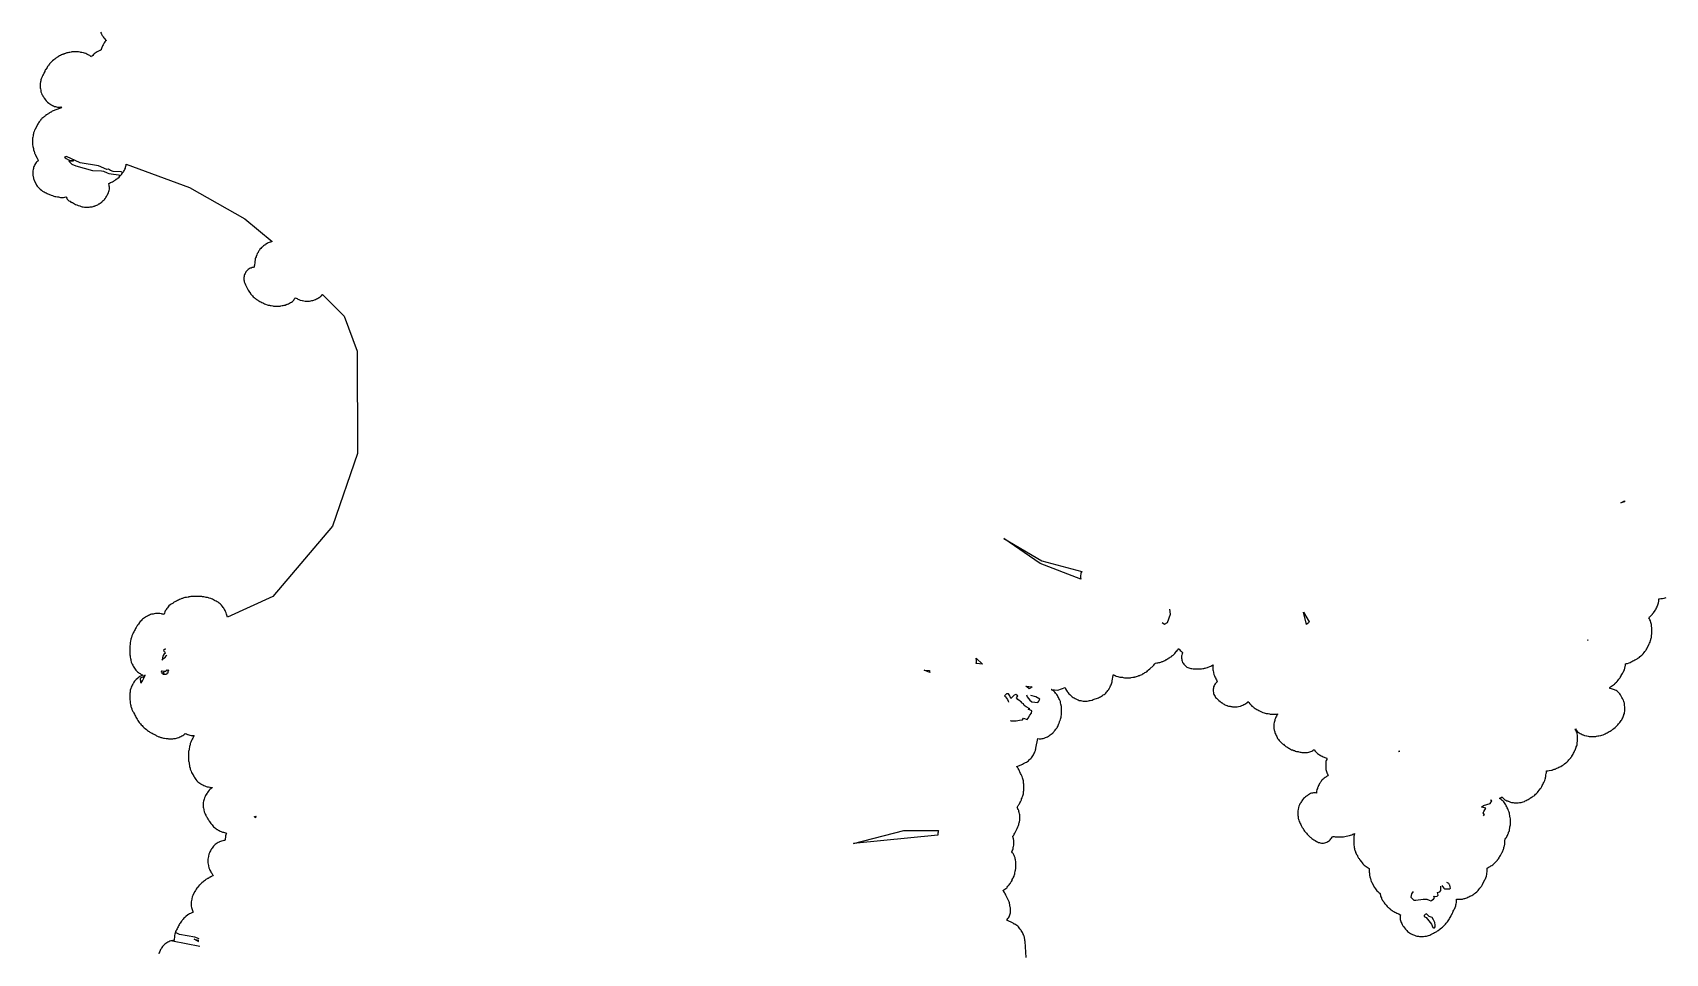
# Model space of a CAD drawing. Header units: metres. Extents: x 0 to 1325, y -1 to 773.
# Drawn here: x 367.6 to 434.1, y 129.2 to 166.7 of the extents above; entities that cross this region are included whole.
import ezdxf

# ---------------------------------------------------------------- set-up
doc = ezdxf.new("R2010")
doc.units = ezdxf.units.M

msp = doc.modelspace()

# ---------------------------------------------------------------- linework, layer by layer
at = {"layer": 'CUT'}
for points in [[(370.34, 166.728), (370.36, 166.688), (370.38, 166.648), (370.41, 166.598), (370.43, 166.568), (370.44, 166.548), (370.47, 166.508), (370.51, 166.458), (370.54, 166.428), (370.58, 166.398), (370.54, 166.368), (370.51, 166.338), (370.49, 166.298), (370.47, 166.268), (370.44, 166.218), (370.42, 166.178), (370.4, 166.138), (370.39, 166.108), (370.38, 166.068), (370.37, 166.028), (370.36, 166.008), (370.32, 165.988), (370.28, 165.968), (370.2, 165.928), (370.16, 165.908), (370.12, 165.878), (370.08, 165.848), (370.05, 165.818), (370.02, 165.788), (369.99, 165.758), (369.97, 165.728), (369.94, 165.748), (369.9, 165.778), (369.86, 165.798), (369.78, 165.838), (369.74, 165.858), (369.69, 165.878), (369.65, 165.888), (369.57, 165.908), (369.54, 165.908), (369.51, 165.918), (369.49, 165.918), (369.44, 165.928), (369.4, 165.928), (369.21, 165.928), (369.17, 165.928), (369.14, 165.918), (369.08, 165.908), (369.04, 165.908), (369, 165.898), (368.96, 165.888), (368.91, 165.868), (368.9, 165.858), (368.89, 165.858), (368.87, 165.848), (368.86, 165.848), (368.85, 165.848), (368.84, 165.838), (368.82, 165.838), (368.81, 165.828), (368.8, 165.828), (368.78, 165.818), (368.75, 165.808), (368.71, 165.788), (368.67, 165.768), (368.63, 165.748), (368.6, 165.728), (368.58, 165.708), (368.56, 165.698), (368.54, 165.688), (368.51, 165.668), (368.47, 165.638), (368.43, 165.608), (368.38, 165.568), (368.35, 165.538), (368.33, 165.518), (368.3, 165.488), (368.26, 165.438), (368.26, 165.428), (368.23, 165.398), (368.21, 165.368), (368.2, 165.368), (368.18, 165.328), (368.16, 165.298), (368.16, 165.288), (368.14, 165.258), (368.12, 165.228), (368.12, 165.218), (368.1, 165.208), (368.07, 165.158), (368.06, 165.128), (368.04, 165.088), (368.02, 165.048), (368.02, 165.038), (368, 165.008), (368, 164.998), (367.99, 164.978), (367.98, 164.968), (367.98, 164.958), (367.97, 164.948), (367.96, 164.928), (367.96, 164.918), (367.94, 164.888), (367.93, 164.858), (367.92, 164.828), (367.91, 164.788), (367.9, 164.748), (367.89, 164.708), (367.88, 164.648), (367.88, 164.598), (367.88, 164.508), (367.88, 164.468), (367.89, 164.418), (367.9, 164.368), (367.9, 164.348), (367.91, 164.308), (367.93, 164.248), (367.95, 164.198), (367.97, 164.168), (367.99, 164.128), (368.02, 164.078), (368.04, 164.048), (368.05, 164.028), (368.08, 163.988), (368.12, 163.938), (368.15, 163.908), (368.18, 163.878), (368.23, 163.838), (368.27, 163.808), (368.3, 163.788), (368.34, 163.768), (368.38, 163.748), (368.42, 163.728), (368.46, 163.708), (368.5, 163.698), (368.54, 163.688), (368.59, 163.678), (368.63, 163.678), (368.67, 163.678), (368.72, 163.688), (368.74, 163.648), (368.7, 163.638), (368.66, 163.628), (368.41, 163.528), (368.37, 163.508), (368.33, 163.478), (368.32, 163.478), (368.31, 163.468), (368.28, 163.458), (368.23, 163.428), (368.23, 163.418), (368.21, 163.408), (368.18, 163.388), (368.16, 163.378), (368.13, 163.358), (368.09, 163.338), (368.09, 163.328), (368.06, 163.308), (368.05, 163.298), (368.04, 163.288), (368.01, 163.268), (367.98, 163.238), (367.95, 163.208), (367.93, 163.188), (367.92, 163.178), (367.91, 163.168), (367.89, 163.138), (367.87, 163.118), (367.84, 163.078), (367.81, 163.038), (367.79, 163.008), (367.77, 162.968), (367.67, 162.768), (367.65, 162.738), (367.63, 162.688), (367.61, 162.628), (367.6, 162.588), (367.59, 162.548), (367.59, 162.508), (367.58, 162.448), (367.57, 162.418), (367.57, 162.378), (367.57, 162.188), (367.57, 162.138), (367.58, 162.088), (367.58, 162.068), (367.59, 162.028), (367.59, 162.018), (367.6, 161.998), (367.6, 161.978), (367.6, 161.968), (367.61, 161.948), (367.61, 161.928), (367.62, 161.908), (367.62, 161.898), (367.63, 161.878), (367.63, 161.868), (367.64, 161.848), (367.64, 161.838), (367.64, 161.828), (367.65, 161.818), (367.65, 161.808), (367.65, 161.798), (367.66, 161.788), (367.67, 161.758), (367.69, 161.718), (367.75, 161.598), (367.78, 161.548), (367.8, 161.518), (367.81, 161.498), (367.78, 161.478), (367.74, 161.448), (367.71, 161.418), (367.68, 161.378), (367.66, 161.338), (367.64, 161.298), (367.62, 161.258), (367.61, 161.228), (367.6, 161.178), (367.59, 161.128), (367.58, 161.078), (367.58, 161.038), (367.58, 160.948), (367.58, 160.898), (367.59, 160.838), (367.6, 160.808), (367.61, 160.768), (367.62, 160.728), (367.63, 160.698), (367.65, 160.658), (367.71, 160.538), (367.73, 160.498), (367.76, 160.458), (367.79, 160.418), (367.82, 160.388), (367.85, 160.358), (367.88, 160.328), (367.93, 160.288), (367.97, 160.258), (368, 160.238), (368.04, 160.218), (368.08, 160.198), (368.12, 160.178), (368.16, 160.158), (368.33, 160.088), (368.38, 160.068), (368.44, 160.048), (368.48, 160.038), (368.52, 160.028), (368.58, 160.018), (368.61, 160.018), (368.63, 160.018), (368.66, 160.008), (368.71, 159.998), (368.75, 159.998), (368.79, 159.998), (368.83, 159.998), (368.88, 160.008), (368.92, 160.018), (368.93, 160.008), (368.96, 159.968), (368.98, 159.928), (369.01, 159.898), (369.02, 159.888), (369.05, 159.858), (369.09, 159.838), (369.1, 159.838), (369.13, 159.808), (369.14, 159.808), (369.17, 159.788), (369.18, 159.788), (369.19, 159.788), (369.23, 159.758), (369.24, 159.758), (369.28, 159.728), (369.32, 159.708), (369.37, 159.688), (369.4, 159.678), (369.43, 159.668), (369.49, 159.648), (369.52, 159.638), (369.55, 159.628), (369.59, 159.618), (369.63, 159.608), (369.69, 159.598), (369.74, 159.598), (369.83, 159.598), (369.87, 159.598), (369.92, 159.608), (369.96, 159.608), (370, 159.618), (370.04, 159.628), (370.07, 159.638), (370.08, 159.638), (370.09, 159.638), (370.11, 159.648), (370.12, 159.658), (370.15, 159.668), (370.19, 159.678), (370.23, 159.698), (370.27, 159.728), (370.28, 159.738), (370.32, 159.758), (370.36, 159.788), (370.4, 159.818), (370.41, 159.828), (370.42, 159.838), (370.45, 159.868), (370.48, 159.898), (370.51, 159.928), (370.52, 159.948), (370.53, 159.958), (370.54, 159.968), (370.55, 159.988), (370.55, 159.998), (370.58, 160.028), (370.6, 160.068), (370.62, 160.108), (370.64, 160.148), (370.66, 160.188), (370.68, 160.238), (370.69, 160.278), (370.7, 160.328), (370.7, 160.368), (370.7, 160.408), (370.69, 160.458), (370.69, 160.498), (370.67, 160.548), (370.67, 160.558), (370.71, 160.578), (370.75, 160.598), (370.79, 160.618), (370.83, 160.638), (370.87, 160.658), (370.89, 160.678), (370.91, 160.688), (370.93, 160.698), (370.95, 160.718), (370.96, 160.728), (370.97, 160.728), (370.99, 160.748), (371.01, 160.758), (371.03, 160.778), (371.05, 160.788), (371.1, 160.828), (371.13, 160.858), (371.16, 160.898), (371.2, 160.948), (371.21, 160.958), (371.24, 160.998), (371.27, 161.038), (371.29, 161.068), (371.31, 161.108), (371.33, 161.148), (371.35, 161.188), (371.36, 161.228), (371.37, 161.268), (371.38, 161.318), (371.38, 161.348), (373.97, 160.398), (376.22, 159.128), (377.34, 158.198), (377.31, 158.188), (377.27, 158.178), (377.22, 158.158), (377.18, 158.138), (377.14, 158.118), (377.1, 158.098), (377.07, 158.078), (377.06, 158.068), (377.02, 158.048), (376.98, 158.018), (376.94, 157.988), (376.91, 157.958), (376.9, 157.948), (376.87, 157.918), (376.84, 157.888), (376.82, 157.848), (376.8, 157.818), (376.77, 157.768), (376.76, 157.758), (376.76, 157.748), (376.73, 157.708), (376.71, 157.658), (376.7, 157.618), (376.69, 157.608), (376.69, 157.588), (376.68, 157.578), (376.68, 157.568), (376.66, 157.528), (376.65, 157.488), (376.64, 157.448), (376.63, 157.388), (376.63, 157.358), (376.63, 157.338), (376.61, 157.238), (376.6, 157.188), (376.6, 157.148), (376.56, 157.138), (376.52, 157.138), (376.48, 157.118), (376.44, 157.108), (376.4, 157.088), (376.36, 157.058), (376.33, 157.028), (376.3, 156.998), (376.27, 156.968), (376.25, 156.928), (376.23, 156.898), (376.21, 156.858), (376.19, 156.818), (376.19, 156.768), (376.18, 156.728), (376.18, 156.688), (376.18, 156.638), (376.19, 156.598), (376.2, 156.558), (376.21, 156.528), (376.22, 156.498), (376.25, 156.438), (376.28, 156.378), (376.36, 156.218), (376.39, 156.168), (376.41, 156.138), (376.42, 156.118), (376.45, 156.078), (376.46, 156.068), (376.5, 156.018), (376.53, 155.978), (376.56, 155.948), (376.6, 155.918), (376.65, 155.878), (376.66, 155.868), (376.7, 155.838), (376.73, 155.818), (376.74, 155.818), (376.77, 155.798), (376.79, 155.778), (376.84, 155.748), (376.87, 155.738), (376.91, 155.718), (376.95, 155.698), (376.99, 155.678), (377.02, 155.658), (377.07, 155.638), (377.13, 155.618), (377.17, 155.608), (377.19, 155.608), (377.23, 155.598), (377.26, 155.588), (377.3, 155.588), (377.36, 155.578), (377.39, 155.568), (377.43, 155.568), (377.62, 155.568), (377.66, 155.568), (377.69, 155.578), (377.75, 155.588), (377.79, 155.588), (377.83, 155.598), (377.87, 155.608), (377.91, 155.628), (377.92, 155.628), (377.93, 155.628), (377.95, 155.638), (377.96, 155.648), (378, 155.658), (378.05, 155.678), (378.09, 155.708), (378.12, 155.728), (378.16, 155.748), (378.19, 155.778), (378.22, 155.808), (378.24, 155.848), (378.27, 155.888), (378.28, 155.908), (378.31, 155.888), (378.35, 155.868), (378.39, 155.848), (378.43, 155.828), (378.48, 155.808), (378.56, 155.788), (378.58, 155.788), (378.63, 155.778), (378.68, 155.768), (378.72, 155.768), (378.81, 155.768), (378.86, 155.768), (378.92, 155.778), (378.95, 155.788), (378.99, 155.798), (379.03, 155.808), (379.06, 155.818), (379.1, 155.838), (379.14, 155.858), (379.18, 155.878), (379.22, 155.898), (379.26, 155.918), (379.3, 155.948), (379.34, 155.978), (379.35, 155.988), (379.38, 156.018), (379.39, 156.038), (380.27, 155.158), (380.81, 153.728), (380.82, 149.548), (379.8, 146.588), (377.37, 143.728), (375.51, 142.878), (375.5, 142.918), (375.48, 142.998), (375.46, 143.058), (375.44, 143.108), (375.42, 143.148), (375.39, 143.188), (375.39, 143.198), (375.38, 143.208), (375.36, 143.248), (375.34, 143.278), (375.31, 143.318), (375.27, 143.368), (375.24, 143.398), (375.21, 143.428), (375.17, 143.458), (375.13, 143.488), (375.09, 143.508), (375.05, 143.528), (375.01, 143.548), (375, 143.558), (374.99, 143.558), (374.95, 143.588), (374.91, 143.608), (374.86, 143.628), (374.83, 143.638), (374.77, 143.658), (374.74, 143.668), (374.7, 143.678), (374.68, 143.678), (374.64, 143.688), (374.6, 143.698), (374.55, 143.708), (374.51, 143.708), (374.5, 143.708), (374.47, 143.718), (374.42, 143.728), (374.37, 143.728), (374.11, 143.728), (374.07, 143.728), (374.02, 143.718), (373.98, 143.708), (373.97, 143.708), (373.94, 143.708), (373.92, 143.698), (373.91, 143.698), (373.85, 143.688), (373.81, 143.688), (373.77, 143.678), (373.74, 143.668), (373.68, 143.648), (373.65, 143.638), (373.6, 143.618), (373.56, 143.598), (373.52, 143.578), (373.51, 143.578), (373.48, 143.558), (373.44, 143.538), (373.4, 143.518), (373.37, 143.508), (373.32, 143.478), (373.3, 143.458), (373.27, 143.438), (373.24, 143.418), (373.22, 143.408), (373.18, 143.378), (373.13, 143.338), (373.1, 143.308), (373.07, 143.268), (373.04, 143.228), (373.02, 143.188), (373.01, 143.178), (372.98, 143.138), (372.96, 143.098), (372.94, 143.048), (372.94, 143.028), (372.92, 142.998), (372.92, 142.988), (372.89, 142.998), (372.85, 143.008), (372.82, 143.018), (372.76, 143.028), (372.71, 143.028), (372.62, 143.028), (372.58, 143.028), (372.53, 143.018), (372.48, 143.008), (372.46, 143.008), (372.42, 142.998), (372.38, 142.988), (372.33, 142.968), (372.29, 142.948), (372.25, 142.928), (372.21, 142.908), (372.18, 142.888), (372.17, 142.878), (372.13, 142.858), (372.09, 142.828), (372.05, 142.798), (372.02, 142.768), (371.99, 142.738), (371.96, 142.698), (371.92, 142.648), (371.91, 142.638), (371.88, 142.598), (371.85, 142.558), (371.84, 142.538), (371.82, 142.508), (371.79, 142.458), (371.77, 142.418), (371.75, 142.378), (371.73, 142.338), (371.71, 142.298), (371.7, 142.288), (371.7, 142.278), (371.67, 142.238), (371.65, 142.198), (371.63, 142.148), (371.62, 142.118), (371.6, 142.058), (371.59, 142.028), (371.58, 141.988), (371.56, 141.908), (371.55, 141.848), (371.55, 141.808), (371.55, 141.798), (371.54, 141.768), (371.53, 141.718), (371.53, 141.668), (371.53, 141.398), (371.53, 141.348), (371.54, 141.298), (371.55, 141.258), (371.55, 141.248), (371.56, 141.198), (371.57, 141.148), (371.57, 141.128), (371.59, 141.048), (371.61, 140.998), (371.63, 140.958), (371.65, 140.918), (371.67, 140.878), (371.69, 140.848), (371.7, 140.838), (371.72, 140.798), (371.75, 140.758), (371.78, 140.718), (371.81, 140.688), (371.84, 140.658), (371.88, 140.628), (371.92, 140.598), (371.96, 140.578), (371.97, 140.568), (372, 140.548), (372.04, 140.528), (372.06, 140.518), (372.02, 140.498), (371.98, 140.478), (371.94, 140.458), (371.9, 140.428), (371.86, 140.398), (371.85, 140.388), (371.84, 140.378), (371.79, 140.338), (371.76, 140.308), (371.73, 140.268), (371.7, 140.228), (371.68, 140.188), (371.67, 140.178), (371.65, 140.148), (371.63, 140.108), (371.61, 140.068), (371.59, 140.028), (371.57, 139.978), (371.55, 139.898), (371.55, 139.878), (371.54, 139.828), (371.53, 139.778), (371.53, 139.738), (371.53, 139.558), (371.53, 139.508), (371.54, 139.458), (371.55, 139.428), (371.55, 139.418), (371.55, 139.378), (371.56, 139.318), (371.57, 139.278), (371.58, 139.238), (371.59, 139.208), (371.61, 139.148), (371.62, 139.118), (371.64, 139.068), (371.66, 139.028), (371.69, 138.988), (371.69, 138.978), (371.7, 138.968), (371.72, 138.928), (371.74, 138.888), (371.76, 138.848), (371.78, 138.808), (371.8, 138.768), (371.83, 138.718), (371.85, 138.688), (371.86, 138.668), (371.89, 138.628), (371.92, 138.588), (371.93, 138.578), (371.97, 138.528), (372, 138.488), (372.03, 138.458), (372.06, 138.428), (372.09, 138.398), (372.12, 138.368), (372.16, 138.338), (372.21, 138.298), (372.22, 138.288), (372.26, 138.258), (372.3, 138.228), (372.32, 138.218), (372.35, 138.198), (372.4, 138.168), (372.44, 138.148), (372.48, 138.128), (372.56, 138.088), (372.57, 138.078), (372.58, 138.078), (372.62, 138.048), (372.66, 138.028), (372.71, 138.008), (372.74, 137.998), (372.8, 137.978), (372.83, 137.968), (372.87, 137.958), (372.91, 137.948), (372.95, 137.948), (373.01, 137.938), (373.02, 137.938), (373.04, 137.928), (373.06, 137.928), (373.08, 137.928), (373.11, 137.918), (373.16, 137.918), (373.24, 137.918), (373.28, 137.918), (373.33, 137.928), (373.38, 137.938), (373.4, 137.938), (373.44, 137.948), (373.48, 137.958), (373.53, 137.978), (373.57, 137.998), (373.61, 138.018), (373.65, 138.038), (373.69, 138.058), (373.73, 138.088), (373.77, 138.118), (373.78, 138.128), (373.79, 138.138), (373.81, 138.128), (373.85, 138.118), (373.86, 138.108), (373.88, 138.098), (373.89, 138.098), (373.9, 138.098), (373.94, 138.078), (373.98, 138.068), (374.04, 138.058), (374.09, 138.058), (374.15, 138.058), (374.12, 137.998), (374.12, 137.988), (374.11, 137.968), (374.1, 137.948), (374.08, 137.908), (374.05, 137.848), (374.02, 137.788), (374.01, 137.758), (374, 137.728), (373.99, 137.698), (373.99, 137.668), (373.99, 137.658), (373.98, 137.648), (373.97, 137.618), (373.96, 137.578), (373.95, 137.528), (373.95, 137.488), (373.95, 137.478), (373.94, 137.448), (373.93, 137.398), (373.93, 137.348), (373.93, 137.078), (373.93, 137.028), (373.94, 136.978), (373.95, 136.948), (373.95, 136.938), (373.95, 136.898), (373.96, 136.838), (373.97, 136.798), (373.99, 136.718), (374, 136.688), (374.02, 136.628), (374.03, 136.598), (374.05, 136.548), (374.07, 136.508), (374.1, 136.468), (374.1, 136.458), (374.11, 136.448), (374.13, 136.408), (374.15, 136.368), (374.17, 136.338), (374.2, 136.298), (374.23, 136.258), (374.27, 136.208), (374.28, 136.198), (374.31, 136.168), (374.35, 136.138), (374.39, 136.108), (374.43, 136.088), (374.44, 136.078), (374.47, 136.058), (374.51, 136.038), (374.55, 136.018), (374.59, 135.998), (374.64, 135.978), (374.68, 135.968), (374.72, 135.958), (374.74, 135.958), (374.79, 135.948), (374.84, 135.938), (374.88, 135.938), (374.91, 135.938), (374.89, 135.928), (374.85, 135.898), (374.8, 135.858), (374.77, 135.828), (374.73, 135.778), (374.7, 135.738), (374.68, 135.708), (374.66, 135.668), (374.65, 135.658), (374.65, 135.648), (374.62, 135.608), (374.6, 135.568), (374.58, 135.518), (374.56, 135.458), (374.54, 135.378), (374.53, 135.318), (374.53, 135.268), (374.53, 135.178), (374.53, 135.138), (374.54, 135.088), (374.55, 135.038), (374.55, 135.018), (374.57, 134.938), (374.59, 134.888), (374.61, 134.848), (374.63, 134.808), (374.65, 134.768), (374.66, 134.748), (374.67, 134.728), (374.68, 134.708), (374.69, 134.698), (374.71, 134.668), (374.71, 134.658), (374.72, 134.648), (374.75, 134.598), (374.77, 134.568), (374.78, 134.548), (374.81, 134.508), (374.84, 134.468), (374.85, 134.458), (374.89, 134.408), (374.92, 134.368), (374.95, 134.338), (374.98, 134.308), (375.02, 134.278), (375.06, 134.248), (375.1, 134.228), (375.11, 134.218), (375.14, 134.198), (375.18, 134.178), (375.22, 134.158), (375.26, 134.138), (375.31, 134.118), (375.35, 134.108), (375.43, 134.088), (375.47, 134.078), (375.46, 134.048), (375.45, 134.008), (375.44, 133.968), (375.44, 133.948), (375.43, 133.908), (375.43, 133.878), (375.42, 133.858), (375.42, 133.838), (375.42, 133.808), (375.41, 133.788), (375.41, 133.768), (375.36, 133.768), (375.32, 133.758), (375.27, 133.748), (375.23, 133.738), (375.19, 133.718), (375.17, 133.708), (375.13, 133.688), (375.09, 133.668), (375.05, 133.638), (375.01, 133.608), (374.98, 133.578), (374.95, 133.548), (374.92, 133.508), (374.89, 133.468), (374.87, 133.428), (374.86, 133.418), (374.84, 133.388), (374.82, 133.348), (374.8, 133.308), (374.78, 133.268), (374.76, 133.218), (374.74, 133.138), (374.74, 133.118), (374.73, 133.068), (374.72, 133.018), (374.72, 132.978), (374.72, 132.898), (374.72, 132.858), (374.73, 132.808), (374.74, 132.758), (374.74, 132.738), (374.76, 132.658), (374.78, 132.608), (374.8, 132.568), (374.82, 132.528), (374.83, 132.508), (374.84, 132.488), (374.85, 132.468), (374.86, 132.458), (374.88, 132.438), (374.88, 132.428), (374.89, 132.418), (374.9, 132.388), (374.92, 132.358), (374.93, 132.338), (374.92, 132.338), (374.91, 132.328), (374.88, 132.318), (374.87, 132.308), (374.84, 132.298), (374.83, 132.298), (374.82, 132.288), (374.81, 132.278), (374.8, 132.278), (374.78, 132.258), (374.77, 132.258), (374.76, 132.248), (374.75, 132.238), (374.74, 132.238), (374.73, 132.228), (374.72, 132.228), (374.71, 132.218), (374.7, 132.218), (374.69, 132.208), (374.66, 132.198), (374.63, 132.178), (374.61, 132.158), (374.6, 132.148), (374.59, 132.148), (374.57, 132.128), (374.56, 132.118), (374.55, 132.118), (374.53, 132.108), (374.52, 132.088), (374.51, 132.078), (374.5, 132.078), (374.5, 132.068), (374.49, 132.068), (374.48, 132.058), (374.47, 132.058), (374.47, 132.048), (374.46, 132.038), (374.45, 132.028), (374.44, 132.028), (374.44, 132.018), (374.43, 132.008), (374.42, 131.998), (374.41, 131.998), (374.41, 131.988), (374.4, 131.978), (374.39, 131.968), (374.38, 131.968), (374.38, 131.958), (374.37, 131.948), (374.35, 131.938), (374.35, 131.928), (374.34, 131.918), (374.34, 131.908), (374.33, 131.898), (374.32, 131.898), (374.31, 131.878), (374.31, 131.868), (374.3, 131.858), (374.27, 131.828), (374.24, 131.788), (374.23, 131.768), (374.21, 131.738), (374.18, 131.688), (374.12, 131.568), (374.1, 131.528), (374.08, 131.478), (374.06, 131.398), (374.06, 131.378), (374.05, 131.328), (374.04, 131.278), (374.04, 131.238), (374.04, 131.148), (374.04, 131.098), (374.05, 131.038), (374.06, 130.998), (374.07, 130.958), (374.09, 130.918), (374.1, 130.878), (374.12, 130.848), (374.09, 130.838), (374.01, 130.798), (373.97, 130.778), (373.93, 130.758), (373.9, 130.738), (373.82, 130.678), (373.77, 130.638), (373.74, 130.608), (373.71, 130.568), (373.7, 130.558), (373.68, 130.538), (373.67, 130.518), (373.64, 130.488), (373.61, 130.448), (373.58, 130.408), (373.56, 130.378), (373.54, 130.338), (373.52, 130.298), (373.5, 130.258), (373.48, 130.218), (373.46, 130.178), (373.44, 130.138), (373.42, 130.108), (373.4, 130.058), (373.38, 129.998), (373.37, 129.958), (373.36, 129.898), (373.36, 129.868), (373.36, 129.848), (373.35, 129.818), (373.34, 129.768), (373.34, 129.728), (373.34, 129.698), (373.33, 129.698), (373.29, 129.698), (373.24, 129.688), (373.2, 129.678), (373.16, 129.668), (373.12, 129.648), (373.08, 129.628), (373.04, 129.608), (373, 129.578), (372.96, 129.548), (372.9, 129.488), (372.87, 129.448), (372.84, 129.408), (372.82, 129.368), (372.81, 129.358), (372.79, 129.328), (372.77, 129.288), (372.75, 129.248), (372.73, 129.208), (372.71, 129.158)], [(408.08, 129.008), (408.04, 129.658), (408.03, 129.698), (408.03, 129.708), (408.03, 129.738), (408.03, 129.748), (408.02, 129.778), (408.02, 129.788), (408.01, 129.828), (408, 129.858), (408, 129.868), (408, 129.878), (407.99, 129.898), (407.98, 129.908), (407.97, 129.948), (407.95, 129.988), (407.93, 130.028), (407.91, 130.068), (407.88, 130.098), (407.88, 130.108), (407.87, 130.128), (407.86, 130.138), (407.85, 130.148), (407.83, 130.178), (407.8, 130.218), (407.77, 130.248), (407.74, 130.278), (407.7, 130.308), (407.66, 130.338), (407.62, 130.358), (407.61, 130.368), (407.6, 130.368), (407.55, 130.398), (407.29, 130.528), (407.31, 130.548), (407.34, 130.588), (407.37, 130.618), (407.39, 130.658), (407.41, 130.698), (407.42, 130.738), (407.43, 130.778), (407.44, 130.828), (407.44, 130.868), (407.44, 130.988), (407.44, 131.028), (407.43, 131.058), (407.42, 131.118), (407.42, 131.158), (407.41, 131.188), (407.4, 131.208), (407.4, 131.228), (407.39, 131.268), (407.38, 131.298), (407.37, 131.328), (407.34, 131.388), (407.26, 131.548), (407.24, 131.588), (407.22, 131.628), (407.2, 131.658), (407.17, 131.698), (407.14, 131.738), (407.18, 131.758), (407.22, 131.788), (407.26, 131.818), (407.29, 131.848), (407.31, 131.868), (407.34, 131.908), (407.38, 131.958), (407.39, 131.968), (407.42, 132.008), (407.44, 132.038), (407.44, 132.048), (407.46, 132.078), (407.48, 132.098), (407.51, 132.148), (407.52, 132.178), (407.54, 132.218), (407.56, 132.258), (407.59, 132.318), (407.6, 132.348), (407.61, 132.378), (407.62, 132.418), (407.62, 132.448), (407.64, 132.518), (407.65, 132.568), (407.66, 132.628), (407.67, 132.658), (407.67, 132.698), (407.67, 132.828), (407.67, 132.868), (407.66, 132.918), (407.65, 132.968), (407.65, 132.988), (407.64, 133.028), (407.63, 133.068), (407.61, 133.118), (407.59, 133.158), (407.55, 133.238), (407.53, 133.278), (407.5, 133.308), (407.5, 133.318), (407.52, 133.348), (407.54, 133.398), (407.55, 133.438), (407.55, 133.458), (407.56, 133.498), (407.57, 133.528), (407.58, 133.588), (407.58, 133.638), (407.58, 133.728), (407.58, 133.778), (407.57, 133.838), (407.56, 133.878), (407.55, 133.898), (407.55, 133.918), (407.54, 133.928), (407.54, 133.948), (407.55, 133.958), (407.58, 133.998), (407.6, 134.028), (407.62, 134.068), (407.72, 134.268), (407.75, 134.328), (407.76, 134.358), (407.77, 134.388), (407.78, 134.428), (407.78, 134.448), (407.79, 134.468), (407.8, 134.498), (407.81, 134.538), (407.82, 134.598), (407.82, 134.648), (407.82, 134.778), (407.82, 134.818), (407.81, 134.868), (407.8, 134.918), (407.79, 134.958), (407.78, 134.978), (407.78, 134.988), (407.78, 134.998), (407.77, 135.018), (407.76, 135.028), (407.75, 135.068), (407.73, 135.108), (407.72, 135.128), (407.73, 135.148), (407.75, 135.178), (407.76, 135.198), (407.77, 135.218), (407.79, 135.238), (407.81, 135.268), (407.83, 135.308), (407.85, 135.348), (407.87, 135.378), (407.89, 135.428), (407.9, 135.468), (407.92, 135.508), (407.94, 135.568), (407.95, 135.598), (407.96, 135.638), (407.97, 135.678), (407.97, 135.718), (407.98, 135.778), (407.99, 135.808), (407.99, 135.848), (407.99, 136.038), (407.99, 136.078), (407.98, 136.108), (407.97, 136.168), (407.97, 136.208), (407.96, 136.248), (407.94, 136.328), (407.92, 136.388), (407.9, 136.438), (407.88, 136.468), (407.86, 136.508), (407.78, 136.668), (407.76, 136.708), (407.74, 136.738), (407.71, 136.778), (407.7, 136.798), (407.88, 136.858), (407.94, 136.888), (407.98, 136.908), (408.06, 136.948), (408.1, 136.968), (408.14, 136.998), (408.18, 137.028), (408.21, 137.058), (408.24, 137.088), (408.27, 137.118), (408.3, 137.148), (408.33, 137.188), (408.36, 137.228), (408.38, 137.268), (408.4, 137.308), (408.42, 137.348), (408.44, 137.388), (408.46, 137.438), (408.47, 137.478), (408.48, 137.518), (408.48, 137.538), (408.56, 137.928), (408.61, 137.918), (408.65, 137.918), (408.7, 137.918), (408.74, 137.928), (408.78, 137.938), (408.82, 137.948), (408.87, 137.968), (408.91, 137.988), (408.95, 138.008), (408.99, 138.028), (409.02, 138.048), (409.03, 138.058), (409.07, 138.078), (409.11, 138.108), (409.15, 138.138), (409.18, 138.168), (409.19, 138.178), (409.22, 138.218), (409.26, 138.268), (409.27, 138.278), (409.3, 138.318), (409.33, 138.358), (409.35, 138.388), (409.37, 138.428), (409.39, 138.468), (409.41, 138.508), (409.42, 138.548), (409.43, 138.558), (409.43, 138.568), (409.43, 138.578), (409.44, 138.598), (409.45, 138.608), (409.45, 138.628), (409.46, 138.648), (409.47, 138.668), (409.49, 138.718), (409.5, 138.758), (409.51, 138.798), (409.51, 138.838), (409.52, 138.898), (409.53, 138.928), (409.53, 138.968), (409.53, 139.148), (409.53, 139.188), (409.52, 139.238), (409.5, 139.338), (409.49, 139.388), (409.48, 139.438), (409.47, 139.468), (409.44, 139.528), (409.42, 139.568), (409.4, 139.608), (409.38, 139.648), (409.36, 139.688), (409.33, 139.728), (409.3, 139.768), (409.29, 139.778), (409.28, 139.788), (409.25, 139.828), (409.21, 139.858), (409.17, 139.888), (409.15, 139.908), (409.12, 139.928), (409.1, 139.938), (409.38, 139.908), (409.67, 140.018), (409.67, 140.008), (409.69, 139.968), (409.7, 139.928), (409.73, 139.888), (409.75, 139.848), (409.78, 139.818), (409.79, 139.808), (409.8, 139.798), (409.83, 139.758), (409.86, 139.728), (409.89, 139.698), (409.92, 139.668), (409.96, 139.638), (410, 139.608), (410.04, 139.588), (410.08, 139.568), (410.16, 139.528), (410.2, 139.508), (410.25, 139.488), (410.29, 139.478), (410.31, 139.478), (410.36, 139.468), (410.41, 139.458), (410.45, 139.458), (410.53, 139.458), (410.57, 139.458), (410.62, 139.468), (410.67, 139.478), (410.69, 139.478), (410.77, 139.498), (410.82, 139.518), (411.03, 139.598), (411.07, 139.618), (411.11, 139.638), (411.15, 139.658), (411.2, 139.688), (411.23, 139.708), (411.27, 139.728), (411.3, 139.758), (411.33, 139.788), (411.36, 139.818), (411.39, 139.848), (411.42, 139.888), (411.45, 139.928), (411.47, 139.968), (411.48, 139.978), (411.48, 139.988), (411.51, 140.038), (411.53, 140.078), (411.55, 140.118), (411.57, 140.168), (411.59, 140.248), (411.59, 140.278), (411.63, 140.508), (411.64, 140.538), (411.68, 140.518), (411.71, 140.498), (411.76, 140.478), (411.82, 140.458), (411.86, 140.448), (411.9, 140.438), (411.96, 140.428), (411.99, 140.428), (412.01, 140.428), (412.04, 140.418), (412.09, 140.408), (412.13, 140.408), (412.3, 140.408), (412.34, 140.408), (412.37, 140.418), (412.43, 140.428), (412.47, 140.428), (412.5, 140.438), (412.52, 140.448), (412.54, 140.448), (412.58, 140.458), (412.59, 140.468), (412.63, 140.478), (412.67, 140.488), (412.68, 140.498), (412.7, 140.508), (412.71, 140.508), (412.72, 140.508), (412.73, 140.518), (412.77, 140.528), (412.82, 140.548), (412.86, 140.578), (412.87, 140.578), (412.88, 140.588), (412.93, 140.618), (412.96, 140.638), (413, 140.658), (413.03, 140.688), (413.04, 140.698), (413.05, 140.708), (413.06, 140.718), (413.08, 140.728), (413.13, 140.768), (413.26, 140.898), (413.29, 140.928), (413.32, 140.958), (413.34, 140.998), (413.34, 141.008), (413.36, 141.008), (413.42, 141.018), (413.46, 141.018), (413.5, 141.028), (413.54, 141.038), (413.57, 141.048), (413.63, 141.068), (413.66, 141.078), (413.71, 141.098), (413.74, 141.118), (413.78, 141.138), (413.8, 141.148), (413.82, 141.158), (413.84, 141.168), (413.85, 141.178), (413.87, 141.188), (413.87, 141.198), (413.88, 141.198), (413.89, 141.208), (413.92, 141.218), (413.93, 141.228), (413.95, 141.248), (413.96, 141.248), (413.98, 141.258), (414.02, 141.288), (414.03, 141.298), (414.08, 141.338), (414.12, 141.368), (414.15, 141.398), (414.18, 141.438), (414.22, 141.488), (414.23, 141.498), (414.26, 141.538), (414.28, 141.568), (414.28, 141.578), (414.3, 141.608), (414.34, 141.558), (414.37, 141.528), (414.4, 141.498), (414.43, 141.468), (414.47, 141.438), (414.46, 141.428), (414.44, 141.388), (414.43, 141.338), (414.42, 141.298), (414.42, 141.258), (414.42, 141.208), (414.43, 141.168), (414.43, 141.128), (414.45, 141.088), (414.46, 141.038), (414.49, 141.008), (414.51, 140.968), (414.54, 140.938), (414.57, 140.908), (414.6, 140.878), (414.64, 140.848), (414.68, 140.828), (414.72, 140.818), (414.76, 140.798), (414.8, 140.788), (414.84, 140.788), (414.9, 140.778), (414.93, 140.768), (414.97, 140.768), (415.16, 140.768), (415.2, 140.768), (415.23, 140.778), (415.29, 140.788), (415.33, 140.788), (415.36, 140.798), (415.38, 140.808), (415.39, 140.808), (415.43, 140.818), (415.48, 140.828), (415.51, 140.838), (415.57, 140.868), (415.61, 140.888), (415.65, 140.908), (415.69, 140.928), (415.71, 140.938), (415.7, 140.898), (415.7, 140.858), (415.7, 140.778), (415.7, 140.738), (415.71, 140.688), (415.72, 140.638), (415.72, 140.618), (415.74, 140.538), (415.76, 140.488), (415.78, 140.448), (415.8, 140.408), (415.82, 140.368), (415.84, 140.328), (415.86, 140.288), (415.88, 140.248), (415.85, 140.218), (415.82, 140.188), (415.79, 140.158), (415.77, 140.118), (415.75, 140.078), (415.73, 140.038), (415.72, 139.988), (415.71, 139.948), (415.71, 139.898), (415.71, 139.858), (415.72, 139.808), (415.73, 139.768), (415.74, 139.728), (415.76, 139.688), (415.79, 139.648), (415.81, 139.608), (415.84, 139.578), (415.87, 139.548), (415.9, 139.518), (415.94, 139.488), (415.99, 139.448), (416, 139.438), (416.04, 139.408), (416.06, 139.398), (416.07, 139.388), (416.09, 139.368), (416.12, 139.348), (416.16, 139.328), (416.19, 139.308), (416.23, 139.298), (416.27, 139.278), (416.28, 139.278), (416.3, 139.268), (416.34, 139.258), (416.38, 139.248), (416.4, 139.248), (416.43, 139.238), (416.44, 139.238), (416.47, 139.238), (416.5, 139.228), (416.55, 139.228), (416.64, 139.228), (416.69, 139.228), (416.75, 139.238), (416.83, 139.258), (416.88, 139.278), (416.92, 139.298), (416.96, 139.318), (417, 139.338), (417.04, 139.358), (417.08, 139.388), (417.11, 139.408), (417.13, 139.438), (417.14, 139.428), (417.16, 139.398), (417.2, 139.348), (417.23, 139.318), (417.26, 139.288), (417.29, 139.258), (417.34, 139.218), (417.38, 139.188), (417.42, 139.158), (417.45, 139.138), (417.49, 139.118), (417.53, 139.098), (417.57, 139.078), (417.65, 139.038), (417.68, 139.018), (417.73, 138.998), (417.79, 138.978), (417.87, 138.958), (417.91, 138.948), (417.95, 138.948), (418.01, 138.938), (418.04, 138.928), (418.08, 138.928), (418.27, 138.928), (418.31, 138.928), (418.34, 138.938), (418.33, 138.918), (418.31, 138.878), (418.29, 138.838), (418.27, 138.798), (418.25, 138.758), (418.23, 138.708), (418.22, 138.668), (418.21, 138.628), (418.2, 138.588), (418.19, 138.528), (418.19, 138.478), (418.19, 138.388), (418.19, 138.338), (418.2, 138.278), (418.21, 138.248), (418.22, 138.208), (418.23, 138.168), (418.24, 138.138), (418.26, 138.098), (418.28, 138.058), (418.3, 138.018), (418.32, 137.978), (418.34, 137.938), (418.37, 137.898), (418.4, 137.858), (418.43, 137.828), (418.46, 137.798), (418.49, 137.768), (418.51, 137.748), (418.54, 137.718), (418.56, 137.708), (418.58, 137.698), (418.61, 137.668), (418.62, 137.668), (418.63, 137.658), (418.65, 137.638), (418.68, 137.608), (418.72, 137.588), (418.75, 137.568), (418.8, 137.538), (418.81, 137.528), (418.82, 137.528), (418.86, 137.498), (418.91, 137.478), (418.95, 137.468), (418.96, 137.458), (418.98, 137.458), (418.98, 137.448), (418.99, 137.448), (419, 137.448), (419.01, 137.438), (419.02, 137.438), (419.03, 137.438), (419.07, 137.418), (419.11, 137.408), (419.15, 137.398), (419.17, 137.398), (419.21, 137.388), (419.26, 137.378), (419.28, 137.378), (419.33, 137.368), (419.38, 137.368), (419.52, 137.368), (419.56, 137.368), (419.61, 137.378), (419.65, 137.388), (419.69, 137.398), (419.73, 137.418), (419.77, 137.438), (419.8, 137.468), (419.82, 137.478), (419.83, 137.468), (419.87, 137.418), (419.9, 137.388), (419.96, 137.328), (420, 137.298), (420.04, 137.268), (420.08, 137.248), (420.12, 137.228), (420.16, 137.208), (420.2, 137.188), (420.24, 137.168), (420.27, 137.158), (420.31, 137.148), (420.35, 137.138), (420.36, 137.138), (420.36, 137.128), (420.35, 137.118), (420.35, 137.098), (420.34, 137.088), (420.34, 137.078), (420.32, 137.038), (420.31, 136.998), (420.3, 136.938), (420.3, 136.888), (420.3, 136.798), (420.3, 136.758), (420.31, 136.708), (420.31, 136.668), (420.32, 136.628), (420.33, 136.588), (420.34, 136.548), (420.36, 136.508), (420.37, 136.488), (420.38, 136.448), (420.4, 136.418), (420.38, 136.408), (420.33, 136.378), (420.3, 136.358), (420.28, 136.348), (420.24, 136.318), (420.19, 136.278), (420.16, 136.248), (420.13, 136.218), (420.11, 136.178), (420.09, 136.158), (420.07, 136.128), (420.05, 136.098), (420.03, 136.058), (420.01, 136.018), (419.99, 135.978), (419.98, 135.938), (419.97, 135.928), (419.97, 135.908), (419.96, 135.898), (419.96, 135.888), (419.94, 135.848), (419.92, 135.768), (419.92, 135.728), (419.92, 135.708), (419.89, 135.718), (419.85, 135.718), (419.8, 135.718), (419.76, 135.708), (419.72, 135.698), (419.68, 135.688), (419.64, 135.668), (419.6, 135.638), (419.57, 135.618), (419.54, 135.598), (419.52, 135.588), (419.48, 135.558), (419.43, 135.518), (419.4, 135.488), (419.36, 135.438), (419.33, 135.398), (419.31, 135.368), (419.29, 135.328), (419.28, 135.318), (419.28, 135.308), (419.25, 135.268), (419.23, 135.228), (419.21, 135.178), (419.19, 135.118), (419.17, 135.038), (419.16, 134.978), (419.16, 134.928), (419.16, 134.838), (419.16, 134.798), (419.17, 134.748), (419.18, 134.698), (419.18, 134.678), (419.19, 134.638), (419.2, 134.598), (419.22, 134.548), (419.24, 134.508), (419.26, 134.468), (419.28, 134.428), (419.3, 134.388), (419.31, 134.358), (419.34, 134.308), (419.36, 134.288), (419.38, 134.258), (419.38, 134.248), (419.39, 134.238), (419.41, 134.198), (419.44, 134.158), (419.47, 134.118), (419.5, 134.088), (419.51, 134.078), (419.51, 134.068), (419.54, 134.038), (419.57, 134.008), (419.6, 133.978), (419.63, 133.948), (419.64, 133.938), (419.67, 133.908), (419.69, 133.898), (419.71, 133.888), (419.74, 133.858), (419.82, 133.798), (419.84, 133.788), (419.87, 133.768), (419.92, 133.738), (419.96, 133.718), (420, 133.698), (420.04, 133.688), (420.08, 133.678), (420.13, 133.668), (420.17, 133.668), (420.21, 133.668), (420.26, 133.678), (420.3, 133.688), (420.34, 133.708), (420.38, 133.728), (420.42, 133.748), (420.45, 133.778), (420.48, 133.808), (420.51, 133.838), (420.54, 133.868), (420.56, 133.908), (420.58, 133.938), (420.6, 133.938), (420.63, 133.938), (420.65, 133.938), (420.68, 133.928), (420.73, 133.918), (420.77, 133.918), (420.95, 133.918), (420.99, 133.918), (421.02, 133.928), (421.08, 133.938), (421.13, 133.948), (421.2, 133.968), (421.27, 133.978), (421.31, 133.988), (421.36, 134.008), (421.4, 134.028), (421.44, 134.048), (421.47, 134.058), (421.47, 134.048), (421.46, 134.008), (421.46, 133.978), (421.45, 133.958), (421.45, 133.938), (421.45, 133.908), (421.44, 133.888), (421.44, 133.838), (421.44, 133.658), (421.44, 133.618), (421.45, 133.588), (421.46, 133.528), (421.46, 133.488), (421.47, 133.448), (421.48, 133.408), (421.49, 133.378), (421.51, 133.318), (421.52, 133.288), (421.54, 133.238), (421.56, 133.198), (421.59, 133.158), (421.59, 133.148), (421.6, 133.138), (421.61, 133.108), (421.64, 133.058), (421.66, 133.038), (421.68, 133.008), (421.68, 132.998), (421.7, 132.968), (421.73, 132.928), (421.74, 132.918), (421.78, 132.868), (421.81, 132.828), (421.84, 132.798), (421.87, 132.768), (421.91, 132.738), (421.95, 132.708), (421.99, 132.688), (422, 132.678), (422.03, 132.658), (422.07, 132.638), (422.07, 132.528), (422.07, 132.488), (422.08, 132.438), (422.09, 132.408), (422.09, 132.388), (422.09, 132.358), (422.1, 132.298), (422.11, 132.258), (422.12, 132.218), (422.14, 132.158), (422.16, 132.108), (422.18, 132.078), (422.28, 131.878), (422.3, 131.838), (422.33, 131.798), (422.36, 131.758), (422.39, 131.728), (422.42, 131.698), (422.47, 131.658), (422.51, 131.628), (422.52, 131.608), (422.52, 131.588), (422.53, 131.548), (422.54, 131.508), (422.55, 131.488), (422.55, 131.478), (422.57, 131.438), (422.58, 131.398), (422.6, 131.368), (422.62, 131.328), (422.64, 131.298), (422.67, 131.268), (422.69, 131.238), (422.71, 131.198), (422.74, 131.168), (422.75, 131.158), (422.76, 131.148), (422.78, 131.118), (422.81, 131.088), (422.84, 131.058), (422.86, 131.038), (422.87, 131.028), (422.88, 131.018), (422.91, 130.998), (422.93, 130.978), (422.97, 130.948), (423.01, 130.918), (423.04, 130.898), (423.08, 130.878), (423.12, 130.858), (423.16, 130.838), (423.2, 130.818), (423.28, 130.778), (423.34, 130.748), (423.35, 130.748), (423.35, 130.738), (423.34, 130.688), (423.34, 130.648), (423.34, 130.608), (423.34, 130.558), (423.35, 130.518), (423.36, 130.478), (423.38, 130.428), (423.4, 130.388), (423.42, 130.348), (423.45, 130.298), (423.47, 130.268), (423.48, 130.248), (423.51, 130.208), (423.55, 130.158), (423.58, 130.128), (423.61, 130.098), (423.64, 130.068), (423.68, 130.038), (423.72, 130.008), (423.76, 129.988), (423.84, 129.948), (423.88, 129.928), (423.92, 129.908), (423.97, 129.888), (424.01, 129.878), (424.03, 129.878), (424.08, 129.868), (424.13, 129.858), (424.17, 129.858), (424.25, 129.858), (424.29, 129.858), (424.34, 129.868), (424.39, 129.878), (424.41, 129.878), (424.45, 129.888), (424.49, 129.898), (424.54, 129.918), (424.58, 129.938), (424.62, 129.958), (424.7, 129.998), (424.74, 130.018), (424.78, 130.038), (424.83, 130.068), (424.86, 130.088), (424.88, 130.098), (424.96, 130.158), (424.97, 130.168), (425.02, 130.208), (425.06, 130.238), (425.09, 130.268), (425.12, 130.298), (425.15, 130.328), (425.18, 130.358), (425.21, 130.398), (425.25, 130.448), (425.26, 130.458), (425.29, 130.498), (425.32, 130.538), (425.33, 130.558), (425.35, 130.588), (425.38, 130.638), (425.4, 130.678), (425.42, 130.718), (425.42, 130.728), (425.44, 130.758), (425.44, 130.768), (425.46, 130.788), (425.46, 130.798), (425.47, 130.808), (425.48, 130.838), (425.49, 130.848), (425.49, 130.858), (425.5, 130.888), (425.52, 130.928), (425.54, 130.968), (425.56, 130.998), (425.58, 131.048), (425.6, 131.108), (425.61, 131.148), (425.62, 131.188), (425.63, 131.248), (425.63, 131.298), (425.63, 131.378), (425.68, 131.378), (425.77, 131.378), (425.82, 131.378), (425.88, 131.388), (425.91, 131.398), (425.95, 131.408), (425.97, 131.408), (426.01, 131.418), (426.06, 131.438), (426.1, 131.458), (426.14, 131.478), (426.18, 131.498), (426.22, 131.518), (426.26, 131.538), (426.3, 131.558), (426.33, 131.578), (426.37, 131.608), (426.41, 131.638), (426.46, 131.678), (426.49, 131.708), (426.52, 131.738), (426.55, 131.778), (426.59, 131.828), (426.6, 131.838), (426.63, 131.878), (426.64, 131.898), (426.66, 131.928), (426.69, 131.978), (426.79, 132.178), (426.81, 132.208), (426.83, 132.258), (426.85, 132.318), (426.87, 132.398), (426.87, 132.438), (426.88, 132.498), (426.89, 132.528), (426.89, 132.568), (426.89, 132.648), (426.92, 132.668), (426.96, 132.698), (426.97, 132.698), (427, 132.718), (427.04, 132.738), (427.07, 132.758), (427.11, 132.788), (427.15, 132.818), (427.2, 132.858), (427.23, 132.888), (427.26, 132.928), (427.3, 132.978), (427.31, 132.988), (427.34, 133.028), (427.37, 133.068), (427.38, 133.088), (427.4, 133.118), (427.43, 133.168), (427.48, 133.268), (427.49, 133.288), (427.52, 133.348), (427.53, 133.378), (427.55, 133.418), (427.56, 133.448), (427.57, 133.488), (427.58, 133.528), (427.59, 133.558), (427.6, 133.618), (427.6, 133.668), (427.6, 133.758), (427.6, 133.798), (427.6, 133.808), (427.62, 133.828), (427.65, 133.868), (427.67, 133.898), (427.69, 133.938), (427.71, 133.978), (427.73, 134.018), (427.74, 134.058), (427.75, 134.068), (427.76, 134.088), (427.76, 134.098), (427.76, 134.108), (427.78, 134.148), (427.79, 134.188), (427.8, 134.228), (427.81, 134.288), (427.81, 134.318), (427.81, 134.338), (427.82, 134.368), (427.83, 134.418), (427.83, 134.458), (427.83, 134.618), (427.83, 134.658), (427.82, 134.708), (427.81, 134.738), (427.81, 134.758), (427.81, 134.788), (427.8, 134.848), (427.79, 134.888), (427.78, 134.928), (427.76, 134.988), (427.74, 135.038), (427.72, 135.068), (427.7, 135.108), (427.68, 135.148), (427.66, 135.188), (427.64, 135.228), (427.62, 135.268), (427.59, 135.308), (427.56, 135.348), (427.53, 135.378), (427.5, 135.408), (427.45, 135.448), (427.41, 135.478), (427.39, 135.488), (427.42, 135.508), (427.46, 135.528), (427.49, 135.548), (427.51, 135.528), (427.54, 135.498), (427.57, 135.468), (427.6, 135.438), (427.64, 135.418), (427.68, 135.398), (427.7, 135.398), (427.72, 135.388), (427.74, 135.378), (427.78, 135.358), (427.83, 135.338), (427.87, 135.328), (427.89, 135.328), (427.94, 135.318), (427.99, 135.308), (428.03, 135.308), (428.11, 135.308), (428.15, 135.308), (428.2, 135.318), (428.25, 135.328), (428.27, 135.328), (428.31, 135.338), (428.35, 135.348), (428.4, 135.368), (428.44, 135.388), (428.48, 135.408), (428.52, 135.428), (428.56, 135.448), (428.64, 135.498), (428.65, 135.508), (428.68, 135.528), (428.72, 135.548), (428.73, 135.558), (428.75, 135.578), (428.76, 135.578), (428.8, 135.598), (428.83, 135.628), (428.86, 135.658), (428.89, 135.688), (428.92, 135.718), (428.94, 135.738), (428.97, 135.778), (429.01, 135.828), (429.02, 135.838), (429.05, 135.878), (429.06, 135.898), (429.08, 135.928), (429.11, 135.978), (429.13, 136.018), (429.15, 136.058), (429.17, 136.098), (429.19, 136.138), (429.21, 136.168), (429.23, 136.218), (429.25, 136.278), (429.26, 136.318), (429.26, 136.338), (429.27, 136.378), (429.28, 136.408), (429.28, 136.448), (429.29, 136.508), (429.3, 136.538), (429.3, 136.578), (429.3, 136.618), (429.32, 136.618), (429.36, 136.618), (429.41, 136.628), (429.51, 136.648), (429.53, 136.648), (429.57, 136.658), (429.58, 136.668), (429.62, 136.678), (429.64, 136.688), (429.66, 136.688), (429.68, 136.698), (429.7, 136.708), (429.72, 136.718), (429.73, 136.718), (429.76, 136.738), (429.77, 136.738), (429.81, 136.758), (429.85, 136.778), (429.89, 136.798), (429.94, 136.828), (429.97, 136.848), (429.99, 136.858), (430.03, 136.888), (430.04, 136.898), (430.09, 136.938), (430.13, 136.968), (430.16, 136.998), (430.19, 137.028), (430.22, 137.058), (430.25, 137.098), (430.29, 137.148), (430.3, 137.158), (430.33, 137.198), (430.34, 137.218), (430.36, 137.248), (430.39, 137.298), (430.41, 137.338), (430.43, 137.378), (430.45, 137.418), (430.45, 137.428), (430.47, 137.458), (430.47, 137.468), (430.48, 137.488), (430.49, 137.508), (430.5, 137.528), (430.5, 137.548), (430.51, 137.568), (430.52, 137.588), (430.54, 137.638), (430.55, 137.678), (430.55, 137.718), (430.56, 137.778), (430.57, 137.808), (430.57, 137.848), (430.57, 138.028), (430.57, 138.068), (430.56, 138.118), (430.55, 138.158), (430.54, 138.198), (430.52, 138.238), (430.5, 138.278), (430.47, 138.308), (430.48, 138.318), (430.49, 138.328), (430.51, 138.288), (430.53, 138.258), (430.56, 138.218), (430.59, 138.188), (430.63, 138.158), (430.67, 138.138), (430.71, 138.118), (430.72, 138.118), (430.75, 138.098), (430.76, 138.098), (430.78, 138.088), (430.8, 138.078), (430.85, 138.058), (430.93, 138.038), (430.95, 138.038), (431, 138.028), (431.05, 138.018), (431.09, 138.018), (431.27, 138.018), (431.31, 138.018), (431.34, 138.028), (431.4, 138.038), (431.44, 138.038), (431.52, 138.058), (431.56, 138.068), (431.62, 138.088), (431.67, 138.108), (431.7, 138.128), (431.74, 138.148), (431.78, 138.168), (431.82, 138.188), (431.86, 138.218), (431.87, 138.218), (431.9, 138.238), (431.94, 138.258), (431.97, 138.278), (432.01, 138.308), (432.05, 138.338), (432.1, 138.378), (432.13, 138.408), (432.15, 138.428), (432.18, 138.458), (432.21, 138.488), (432.24, 138.528), (432.28, 138.578), (432.29, 138.588), (432.32, 138.628), (432.35, 138.668), (432.37, 138.698), (432.39, 138.738), (432.41, 138.778), (432.43, 138.818), (432.44, 138.858), (432.45, 138.868), (432.46, 138.888), (432.46, 138.898), (432.46, 138.908), (432.48, 138.948), (432.49, 138.988), (432.5, 139.048), (432.5, 139.098), (432.5, 139.188), (432.5, 139.228), (432.49, 139.278), (432.49, 139.318), (432.48, 139.368), (432.47, 139.408), (432.46, 139.448), (432.44, 139.498), (432.42, 139.528), (432.4, 139.568), (432.38, 139.608), (432.35, 139.658), (432.33, 139.688), (432.32, 139.708), (432.29, 139.748), (432.25, 139.798), (432.22, 139.828), (432.18, 139.858), (432.14, 139.888), (432.1, 139.908), (432.08, 139.918), (432.04, 139.938), (432, 139.948), (431.96, 139.958), (431.91, 139.968), (431.89, 139.968), (431.88, 140.008), (431.88, 140.018), (431.91, 140.038), (431.94, 140.058), (431.95, 140.068), (431.99, 140.088), (432.03, 140.118), (432.07, 140.148), (432.1, 140.178), (432.11, 140.188), (432.12, 140.198), (432.16, 140.228), (432.19, 140.258), (432.23, 140.308), (432.26, 140.348), (432.29, 140.388), (432.31, 140.418), (432.33, 140.458), (432.35, 140.488), (432.35, 140.498), (432.38, 140.538), (432.4, 140.578), (432.42, 140.618), (432.44, 140.658), (432.46, 140.688), (432.48, 140.738), (432.5, 140.798), (432.53, 140.918), (432.53, 140.958), (432.53, 140.978), (432.57, 140.988), (432.61, 140.998), (432.67, 141.018), (432.72, 141.038), (432.75, 141.058), (432.79, 141.078), (432.83, 141.098), (432.87, 141.118), (432.91, 141.138), (432.95, 141.158), (433, 141.188), (433.03, 141.208), (433.05, 141.218), (433.09, 141.248), (433.1, 141.258), (433.15, 141.298), (433.19, 141.328), (433.22, 141.358), (433.25, 141.388), (433.29, 141.438), (433.32, 141.478), (433.35, 141.518), (433.37, 141.548), (433.39, 141.588), (433.49, 141.788), (433.51, 141.818), (433.53, 141.868), (433.55, 141.928), (433.56, 141.968), (433.56, 141.988), (433.57, 142.028), (433.58, 142.058), (433.58, 142.098), (433.59, 142.158), (433.6, 142.188), (433.6, 142.228), (433.6, 142.418), (433.6, 142.458), (433.59, 142.488), (433.58, 142.548), (433.58, 142.588), (433.57, 142.628), (433.56, 142.668), (433.54, 142.728), (433.52, 142.778), (433.5, 142.808), (433.48, 142.858), (433.5, 142.878), (433.51, 142.888), (433.52, 142.898), (433.54, 142.918), (433.57, 142.948), (433.6, 142.978), (433.62, 143.008), (433.63, 143.018), (433.64, 143.028), (433.67, 143.058), (433.69, 143.098), (433.71, 143.118), (433.73, 143.148), (433.75, 143.178), (433.77, 143.218), (433.79, 143.258), (433.81, 143.298), (433.82, 143.338), (433.83, 143.348), (433.84, 143.368), (433.84, 143.378), (433.84, 143.388), (433.86, 143.428), (433.87, 143.468), (433.88, 143.528), (433.88, 143.578), (433.88, 143.628), (433.91, 143.628), (433.96, 143.638), (433.99, 143.648), (434.01, 143.648), (434.04, 143.648), (434.1, 143.658), (434.14, 143.668), (434.18, 143.678)]]:
    msp.add_lwpolyline(points, dxfattribs=at)
for points in [[(432.34, 147.538), (432.48, 147.628), (432.49, 147.588), (432.34, 147.538)], [(410.31, 144.628), (410.3, 144.578), (410.3, 144.538), (410.3, 144.488), (410.31, 144.448), (410.32, 144.428), (408.65, 145.068), (407.18, 146.088), (408.73, 145.178), (410.35, 144.748), (410.33, 144.708), (410.32, 144.668), (410.31, 144.628)], [(419.39, 143.078), (419.63, 142.688), (419.61, 142.668), (419.58, 142.638), (419.55, 142.608), (419.52, 142.578), (419.39, 143.078)], [(430.99, 141.938), (430.98, 141.948), (431, 141.948), (430.99, 141.938)], [(406.06, 141.138), (406.05, 141.178), (406.04, 141.208), (406.31, 140.958), (406.06, 140.988), (406.05, 140.988), (406.05, 141.008), (406.06, 141.048), (406.06, 141.098), (406.06, 141.138)], [(404.14, 140.668), (404.15, 140.628), (403.93, 140.718), (404.14, 140.708), (404.14, 140.668)], [(408.09, 140.058), (408.07, 140.068), (408.33, 140.038), (408.29, 140.018), (408.26, 139.988), (408.22, 139.968), (408.21, 139.958), (408.18, 139.988), (408.13, 140.028), (408.09, 140.058)], [(423.27, 137.408), (423.32, 137.418), (423.27, 137.398), (423.27, 137.408)], [(376.66, 134.708), (376.66, 134.698), (376.65, 134.708), (376.62, 134.738), (376.61, 134.748), (376.62, 134.748), (376.66, 134.758), (376.68, 134.758), (376.67, 134.748), (376.66, 134.708)], [(404.48, 134.028), (404.48, 133.988), (401.05, 133.658), (403.09, 134.188), (404.51, 134.188), (404.5, 134.158), (404.49, 134.118), (404.48, 134.068), (404.48, 134.028)]]:
    msp.add_lwpolyline(points, close=True, dxfattribs=at)
at = {"layer": 'SCORE'}
for points in [[(368.87, 161.638), (368.93, 161.578), (369.03, 161.528), (369.14, 161.508), (369.22, 161.498), (369.22, 161.468), (369.04, 161.468), (369.17, 161.348), (369.33, 161.278), (370.01, 161.098), (370.38, 161.078), (370.46, 161.068), (370.61, 160.998), (370.68, 160.978), (371.17, 160.908), (371.2, 160.948), (371.21, 160.958), (371.24, 160.998), (371.25, 161.018), (371.18, 161.038), (370.85, 161.058), (370.75, 161.088), (370.66, 161.148), (370.59, 161.138), (370.26, 161.288), (369.51, 161.408), (368.95, 161.658), (368.87, 161.638)], [(413.97, 143.008), (413.95, 143.208)], [(413.63, 142.658), (413.72, 142.598), (413.85, 142.658), (413.97, 143.008)], [(372.99, 141.418), (372.93, 141.388), (372.89, 141.318), (372.86, 141.228), (372.85, 141.128), (372.88, 141.168), (372.91, 141.198), (372.94, 141.218), (372.98, 141.238), (373.02, 141.308), (373.04, 141.328)], [(372.99, 141.588), (372.9, 141.528), (372.92, 141.498), (372.94, 141.468), (372.97, 141.458), (372.99, 141.458)], [(371.95, 140.358), (371.95, 140.328), (371.97, 140.308), (371.97, 140.218), (372, 140.208), (372.05, 140.278), (372.1, 140.388), (372.12, 140.438), (372.16, 140.508), (372.16, 140.518), (372.11, 140.488), (372.1, 140.468), (372.09, 140.448), (372.07, 140.438), (372.05, 140.428), (372, 140.408), (371.96, 140.378), (371.95, 140.358)], [(372.82, 140.678), (372.81, 140.638), (372.83, 140.608), (372.85, 140.608), (372.87, 140.608), (372.89, 140.628), (372.92, 140.628), (372.93, 140.608), (372.92, 140.598), (372.87, 140.578), (372.9, 140.558), (373.02, 140.558), (373.07, 140.578), (373.04, 140.598), (373.09, 140.608), (373.1, 140.648), (373.1, 140.678), (373.11, 140.688), (373.12, 140.708), (373.1, 140.728), (373.07, 140.708), (373.03, 140.718), (373.01, 140.708), (373.01, 140.688), (373, 140.668), (372.9, 140.668), (372.85, 140.678), (372.82, 140.678)], [(407.74, 139.518), (407.69, 139.588), (407.74, 139.678), (407.67, 139.728), (407.6, 139.698), (407.46, 139.568), (407.42, 139.678), (407.36, 139.748), (407.28, 139.758), (407.2, 139.678), (407.24, 139.628), (407.32, 139.518), (407.35, 139.458), (407.36, 139.428), (407.36, 139.418)], [(407.45, 138.668), (407.46, 138.658), (407.68, 138.658), (407.81, 138.678), (407.93, 138.698), (407.98, 138.758), (408.12, 138.708), (408.17, 138.768), (408.24, 138.878), (408.3, 138.968), (408.32, 139.068), (408.17, 139.128), (408.24, 139.148), (408.08, 139.228), (408, 139.278), (407.97, 139.348), (407.9, 139.388), (407.89, 139.418), (407.74, 139.518)], [(408.1, 139.718), (408.13, 139.638), (408.24, 139.498), (408.32, 139.428), (408.56, 139.398), (408.6, 139.458), (408.64, 139.538)], [(408.64, 139.538), (408.48, 139.638), (408.28, 139.688)], [(426.73, 134.778), (426.78, 134.828), (426.76, 134.838), (426.72, 134.898), (426.75, 134.958), (426.83, 135.088), (426.65, 135.128), (426.73, 135.208), (427, 135.288), (427.08, 135.388), (427.04, 135.418), (427.03, 135.438)], [(423.87, 131.688), (423.8, 131.598), (423.77, 131.458), (423.9, 131.348), (423.98, 131.338), (424.27, 131.388), (424.43, 131.378), (424.52, 131.348), (424.58, 131.308), (424.63, 131.348), (424.69, 131.388), (424.73, 131.438), (424.71, 131.498), (424.78, 131.488), (424.85, 131.498), (424.88, 131.548), (424.86, 131.648), (424.96, 131.678), (425, 131.738), (425, 131.838), (424.99, 131.918)], [(425.03, 131.938), (425.12, 131.828), (425.15, 131.808), (425.35, 131.808), (425.39, 131.828), (425.38, 131.888), (425.36, 131.958), (425.35, 131.968), (425.34, 131.998), (425.32, 132.018), (425.24, 132.068)], [(424.32, 130.718), (424.31, 130.678), (424.4, 130.628), (424.61, 130.358), (424.67, 130.228), (424.7, 130.208), (424.74, 130.218), (424.76, 130.248), (424.76, 130.278), (424.76, 130.318), (424.75, 130.428), (424.7, 130.538), (424.64, 130.628), (424.52, 130.678), (424.41, 130.778), (424.36, 130.758), (424.32, 130.718)], [(374.36, 129.758), (374.18, 129.828), (373.56, 129.938), (373.39, 130.018), (373.38, 129.998), (373.37, 129.958), (373.36, 129.898), (373.36, 129.868), (373.36, 129.848), (373.35, 129.818), (373.34, 129.768), (373.34, 129.728), (373.34, 129.698), (373.33, 129.698), (373.29, 129.698), (373.27, 129.688), (374.39, 129.468)], [(374.34, 129.648), (374.16, 129.748), (374.33, 129.708), (374.35, 129.708)]]:
    msp.add_lwpolyline(points, dxfattribs=at)

doc.saveas('drawing.dxf')
